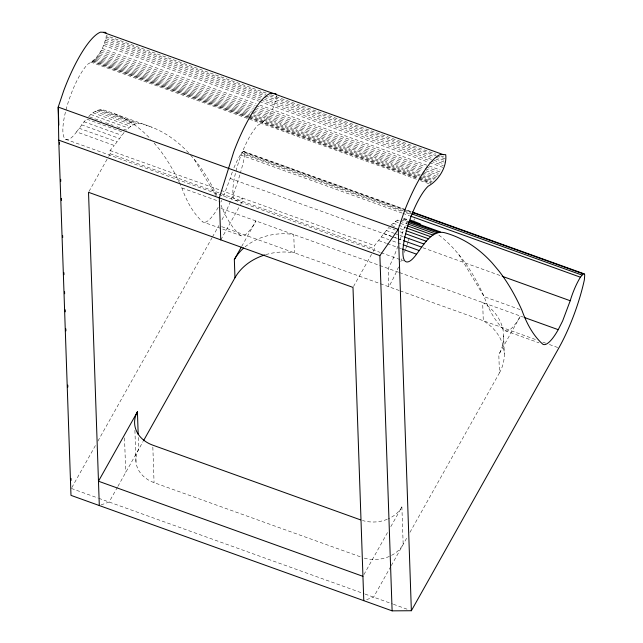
<?xml version="1.0" encoding="UTF-8"?>
<svg xmlns="http://www.w3.org/2000/svg" width="643" height="643" viewBox="0 0 643 643"><rect width="100%" height="100%" fill="white"/><g stroke="black" fill="none" stroke-linecap="round" stroke-linejoin="round"><path stroke-width="0.48" stroke-dasharray="3.21 2.41" d="M276.394 95.582C275.051 107.22 268.806 119.445 258.132 125.072A41.562 10.754 -70.2 0 0 234.799 176.102A41.562 10.754 -70.2 0 0 242.282 198.052L242.395 201.307L239.935 205.688M233.956 167.791A30.141 7.796 -70.2 0 1 240.394 154.907L241.856 152.753L243.158 151.579L244.147 151.539L244.702 152.64L244.316 157.607A72.739 18.816 -70.2 0 1 240.386 173.031M76.525 131.903L86.315 118.979L124.091 132.562L114.301 145.487L76.525 131.903A41.562 10.754 -70.2 0 1 63.882 119.598A41.562 10.754 -70.2 0 1 88.123 63.93C98.548 58.537 104.343 46.77 106.336 35.638L266.909 93.38M232.324 172.011A30.141 7.796 -70.2 0 0 230.186 178.449L223.017 197.674M398.009 246.1L392.664 259.716L388.211 268.525L388.838 286.77A72.739 18.816 -70.2 0 0 398.588 266.958M220.862 202.095L221.755 200.335M89.015 191.429L108.193 157.262M108.683 156.386L110.162 153.757L110.049 150.494L114.301 145.487M71.831 487.563L95.429 445.519M97.889 441.138L211.941 237.894M212.431 237.018L218.821 225.629M220.758 239.863L239.445 206.564M241.72 246.382L255.978 220.967A41.562 10.754 -70.2 0 1 240.57 235.515L202.786 221.923A607.973 157.27 -70.2 0 1 181.897 187.973A1366.777 353.554 -70.2 0 0 179.911 183.641M117.476 487.137L109.117 502.03L101.096 504.908M117.91 486.365L143.043 441.58M353.489 286.537L372.659 252.369M373.149 251.493L374.628 248.865L374.515 245.61L388.565 227.678L395.172 230.057M363.922 574.585L388.412 530.941M390.823 526.641L401.883 506.941L403.169 544.42A31.177 25.27 -2 0 1 363.737 557.979M409.969 532.316L499.442 372.876L498.807 354.631L520.444 316.083A41.562 10.754 -70.2 0 1 505.036 330.623A607.973 157.27 -70.2 0 1 493.406 316.46L491.694 313.551A607.973 157.27 -70.2 0 1 484.139 296.672A1366.777 353.554 -70.2 0 0 461.079 257.329L454.48 249.484A1366.777 353.554 -70.2 0 0 437.344 233.964M390.791 566.483L373.591 597.138L364.669 600.337M391.29 565.607L407.509 536.696M88.63 116.568C93.018 111.978 99.544 107.719 106.031 110.829A1366.777 353.554 -70.2 0 1 150.872 139.314M188.656 152.897A1366.777 353.554 -70.2 0 0 143.815 124.421C137.248 121.27 130.851 125.594 126.406 130.151L122.628 128.793M390.872 225.267L395.276 221.505L399.295 219.215M403.78 218.612L408.281 219.528M270.687 94.738L435.978 154.183M440.704 155.887L445.422 157.583M106.167 37.037L265.792 94.441M269.57 95.799L435.809 155.582M436.758 155.927L445.253 158.982M105.87 38.596L264.554 95.662M265.495 96L434.572 156.804M435.512 157.141L444.016 160.195M105.452 40.26L263.196 96.989M264.136 97.326L432.265 157.792M436.042 159.151L444.538 162.205M104.93 41.98L260.777 98.033M264.554 99.392L444.016 163.933M104.319 43.716L260.166 99.761M261.114 100.099L430.183 160.903M431.123 161.24L443.405 165.661M103.636 45.388L258.542 101.096M259.483 101.441L428.551 162.237M429.5 162.583L442.722 167.333M102.141 48.394L256.099 103.756M259.876 105.122L440.286 170.001M101.224 50.13L255.183 105.452M256.123 105.79L425.2 166.633M426.14 166.971L440.31 172.075M100.3 51.77L254.258 107.14M255.199 107.477L424.267 168.281M425.216 168.619L438.438 173.377M99.368 53.305L253.326 108.675M254.274 109.013L422.403 169.479M426.18 170.837L438.454 175.258M98.451 54.735L252.41 110.106M253.35 110.443L422.419 171.247M423.367 171.585L437.537 176.68M97.535 56.054L251.493 111.416M252.442 111.753L421.511 172.557M422.459 172.903L435.681 177.653M96.643 57.235L250.601 112.605M251.542 112.943L420.61 173.747M421.559 174.084L435.729 179.18M95.767 58.288L249.725 113.658M253.503 115.017L433.904 179.895M94.915 59.204L433.052 180.812M94.087 59.984L248.994 115.692M249.934 116.029L419.003 176.833M419.951 177.171L432.233 181.583M93.299 60.611L249.146 116.656M250.087 116.994L431.437 182.21M92.544 61.085L248.391 117.13M249.339 117.468L418.408 178.272M419.357 178.617L430.689 182.692M91.836 61.407L247.684 117.452M248.632 117.798L417.701 178.601M418.649 178.939L430.923 183.351M90.832 62.09L416.696 179.276M420.474 180.635L428.977 183.697M244.147 151.539L411.327 211.668M243.158 151.579L411.287 212.045M244.702 152.64L403.386 209.706M404.326 210.044L410.941 212.423M241.856 152.753L403.37 210.832M404.318 211.177L410.933 213.548M244.758 154.738L402.494 211.467M406.272 212.825L410.998 214.529M240.394 154.907L401.907 212.994M402.856 213.331L409.462 215.71M114.494 113.771L152.278 127.354M100.629 109.736L138.414 123.319M403.82 218.773L408.546 220.469M98.901 109.937L136.678 123.52M403.032 219.311L407.758 221.007M97.045 110.516L134.829 124.107M401.184 219.89L407.799 222.269M95.084 111.472L132.868 125.063M397.334 220.171L399.223 220.854M400.171 221.192L406.778 223.571M93.026 112.806L130.802 126.398M395.276 221.505L406.609 225.58M90.864 114.51L128.648 128.094M393.114 223.201L397.84 224.905M398.781 225.243L406.336 227.96M89.57 116.905L101.851 121.326M105.629 122.684L113.184 125.401M116.962 126.759L121.688 128.455M391.82 225.605L394.657 226.625M400.324 228.659L405.042 230.363M399.898 231.753L404.616 233.449M83.936 121.728L121.712 135.319M386.186 230.427L393.741 233.144M394.681 233.481L403.185 236.544M81.5 124.814L119.285 138.398M383.75 233.505L391.306 236.222M395.083 237.589L396.972 238.264M397.921 238.601L402.639 240.305M230.186 178.449L391.7 236.536M392.648 236.873L403.032 240.611M422.869 247.748L500.318 275.598M79.033 128.206L116.809 141.79M381.275 236.905L388.838 239.622M392.616 240.98L402.06 244.38M378.775 240.603L386.33 243.319M387.271 243.657L397.663 247.394M398.604 247.732L401.441 248.753M110.049 150.494L374.515 245.61M110.162 153.757L374.628 248.865M65.626 139.29L380.15 252.402M381.098 252.747L403.764 260.897M181.897 187.973L219.673 201.556M520.034 309.58L484.139 296.672L458.837 254.668M221.031 208.404L398.596 272.262M399.544 272.6L523.273 317.103M221.658 226.649L379.394 283.378M380.334 283.716L399.231 290.507M400.171 290.853L536.182 339.761M542.796 342.14L545.626 343.161M549.411 344.519L557.907 347.574M505.036 330.623L539.043 342.856M138.293 437.473L138.703 449.312A31.177 25.27 -2 0 0 154.063 482.636L361.856 557.36M71.341 488.439L97.784 497.955M98.733 498.293L364.147 593.746M365.087 594.084L392.479 603.938M393.428 604.275L407.59 609.371M190.633 155.116L196.605 162.213A1366.777 353.554 -70.2 0 1 217.286 196.372M154.103 143.003L158.829 148.629A1366.777 353.554 -70.2 0 1 179.51 182.789M194.371 159.552L215.879 195.52M503.638 335.718L504.265 353.963M152.841 447.126L154.063 482.636M134.909 430.336L136.011 462.245M124.533 437.915L125.723 472.444M401.883 506.941A31.177 25.27 -2 0 1 388.123 518.917M387.215 519.303A31.177 25.27 -2 0 1 362.443 520.5M499.442 372.876A53.256 43.161 -2 0 0 483.287 320.744L482.66 302.491A53.256 43.161 -2 0 1 498.807 354.631M400.203 239.59A30.141 7.796 -70.2 0 1 408.514 219.303M414.333 218.749A72.739 18.816 -70.2 0 1 413.923 220.597M409.261 238.006A72.739 18.816 -70.2 0 1 408.377 240.844M408.072 241.792A72.739 18.816 -70.2 0 1 407.132 244.645M406.81 245.594A72.739 18.816 -70.2 0 1 405.829 248.447M405.492 249.396A72.739 18.816 -70.2 0 1 404.134 253.157M401.996 258.727A72.739 18.816 -70.2 0 1 400.123 263.341M218.194 207.384A41.562 10.754 -70.2 0 1 202.786 221.923M239.807 175A72.739 18.816 -70.2 0 1 221.015 221.61M265.856 254.612A53.256 43.161 -2 0 1 294.381 252.803L293.755 234.558A53.256 43.161 -2 0 0 245.112 246.84M240.57 235.515A607.973 157.27 -70.2 0 1 228.932 221.353L227.22 218.443A607.973 157.27 -70.2 0 1 221.047 205.238"/><path stroke-width="0.96" d="M106.119 33.01L105.685 32.391L100.573 32.15A72.739 18.816 -70.2 0 0 63.778 90.534L58.208 107.084L58.746 140.15L70.979 495.359L392.117 610.85L411.367 610.729L558.855 347.919A72.739 18.816 -70.2 0 0 584.35 279.89L584.728 274.923L584.174 273.83L583.193 273.87L580.428 277.197A30.141 7.796 -70.2 0 0 570.22 300.739L562.673 320.857L558.228 329.666A41.562 10.754 -70.2 0 1 542.821 344.214A607.973 157.27 -70.2 0 1 521.923 310.256A1366.777 353.554 -70.2 0 0 498.855 270.912L492.265 263.067A1366.777 353.554 -70.2 0 0 446.057 233.112C432.184 228.49 423.56 245.184 416.551 254.186L402.389 249.09M360.562 519.882L152.769 445.149A31.177 25.27 -2 0 1 137.417 411.833L98.475 481.221L362.941 576.329M143.534 440.704L234.968 277.768L234.341 259.523L241.229 247.258M392.117 610.85L379.884 255.641L398.242 229.374L403.812 212.817A72.739 18.816 -70.2 0 1 440.6 154.433L445.72 154.674C447.126 166.69 438.839 180.289 428.15 186.213A41.562 10.754 -70.2 0 0 403.917 241.889A41.562 10.754 -70.2 0 0 416.551 254.186M414.164 212.688L413.176 212.72L411.874 213.894L581.891 275.035M103.435 32.415L443.461 154.698M412.276 212.005L584.174 273.83M413.176 212.72L583.193 273.87M410.411 216.056L580.428 277.197M409.487 220.814L440.656 232.019M408.707 221.353L438.928 232.219M408.739 222.615L437.079 232.798M407.726 223.909L435.118 233.763M407.549 225.918L433.052 235.089M406.336 227.96L430.898 236.793M405.99 230.7L428.656 238.85M405.564 233.787L426.341 241.262M404.125 236.881L423.962 244.019M403.587 240.643L421.535 247.097M502.207 276.281L570.22 300.739M403 244.718L419.059 250.489M58.746 140.15L379.884 255.641M524.222 317.441L558.228 329.666M276.136 94.151L275.702 93.532L270.59 93.291A72.739 18.816 -70.2 0 0 233.795 151.676L219.311 197.891L220.758 239.863M411.367 610.729L398.242 229.374L58.208 107.084L58.834 125.152M363.777 600.658L352.991 287.413L88.525 192.305L99.311 505.551M137.417 411.833L138.197 434.515M59.421 142.207L59.486 144.217M60.699 179.341L60.763 181.35M61.35 198.414L61.423 200.415M62.628 235.539L62.701 237.548M63.914 272.672L63.978 274.682M64.565 291.745L64.638 293.747M65.192 309.805L65.256 311.815M65.843 328.87L65.916 330.88M67.78 385.077L67.853 387.078M70.995 478.408L71.06 480.417M410.186 220.107A1366.777 353.554 -70.2 0 1 420.409 224.037M234.968 277.768A53.256 43.161 -2 0 1 264.916 254.901M234.341 259.523A53.256 43.161 -2 0 1 243.729 248.021"/></g></svg>
